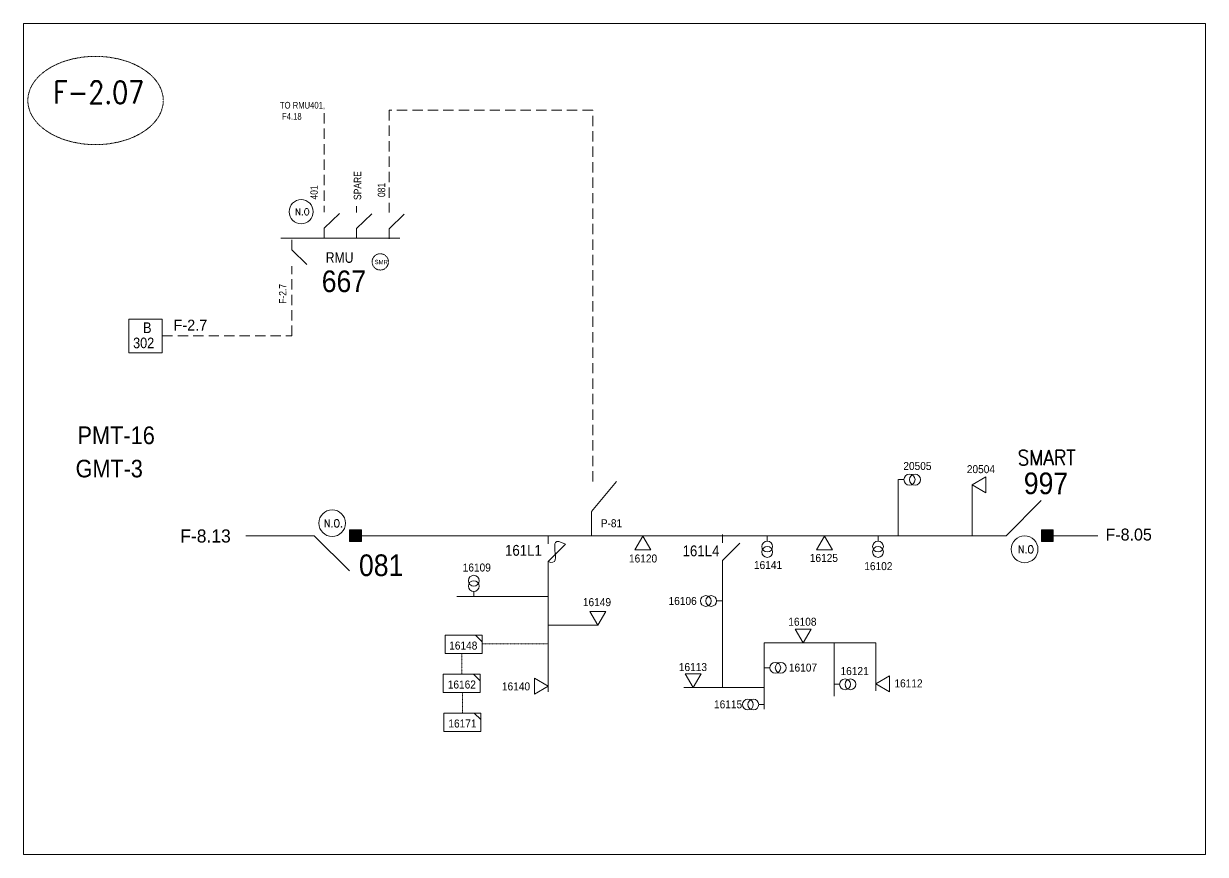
# Model space of a CAD drawing. Header units: metres. Extents: x 65984 to 144644, y -19036 to 23726.
# Drawn here: x 113699 to 114579, y 11020 to 11638 of the extents above; entities that cross this region are included whole.
import ezdxf
from ezdxf.enums import TextEntityAlignment as Align

# ---------------------------------------------------------------- set-up
doc = ezdxf.new("R2010")
doc.units = ezdxf.units.M
doc.header["$MEASUREMENT"] = 0
doc.linetypes.add('DGN Style 3', pattern=[0.013877, 0, -0.013877])
doc.linetypes.add('HIDDEN2', pattern=[2381.25, 1587.5, -793.75])
doc.layers.get('0').update_dxf_attribs({"color": 95, "lineweight": 40})
for name, color, linetype, lineweight in [('ABS', 7, 'Continuous', 40), ('ABS NUMBER', 112, 'Continuous', 30), ('d_eos', 111, 'Continuous', 40), ('d_eos no', 121, 'Continuous', 40), ('d_fco', 5, 'Continuous', 40), ('d_fco text', 95, 'Continuous', 40), ('d_oh branch', 94, 'Continuous', 40), ('d_tf', 1, 'Continuous', 40), ('d_tf no', 6, 'Continuous', 40), ('d_tf_200', 1, 'Continuous', 40), ('d_ug cable', 95, 'Continuous', 40), ('d_unit sub', 7, 'Continuous', 40), ('fedr no', 95, 'Continuous', 40), ('GRID STATION 01', 7, 'Continuous', 40), ('Level 37', 7, 'Continuous', 0), ('O H MAIN FEEDER', 4, 'Continuous', 100), ('SW N O', 114, 'Continuous', 30)]:
    doc.layers.add(name, color=color, linetype=linetype, lineweight=lineweight)
doc.styles.add('NASKHF', font='naskhf.shx', dxfattribs={"height": 8})
doc.styles.add('Style-Arial', font='arial.ttf')
doc.styles.add('Style-ENGINEERING', font='ENGINEERING.shx')
doc.styles.add('Style-msdefault', font='msdefault.shx')
doc.styles.add('Style-STANDARD', font='STANDARD.shx')

# ---------------------------------------------------------------- blocks, each defined once
blk = doc.blocks.new('TFU_114')
at = {"layer": 'd_tf_200', "color": 9, "linetype": 'Continuous', "lineweight": 13}
blk.add_line((0, 10), (0, 0), dxfattribs=at)
at = {"layer": 'd_tf_200', "color": 9, "linetype": 'Continuous', "lineweight": 13, "extrusion": (0, 0, -1)}
for centre in [(0, 30), (0, 20)]:
    blk.add_circle(centre, 10, dxfattribs=at)
blk = doc.blocks.new('TFU_161')
at = {"layer": 'd_tf_200', "color": 9, "linetype": 'Continuous', "lineweight": 13}
blk.add_line((0, 50), (0, 40), dxfattribs=at)
at = {"layer": 'd_tf_200', "color": 9, "linetype": 'Continuous', "lineweight": 13, "extrusion": (0, 0, -1)}
for centre in [(0, 30), (0, 20)]:
    blk.add_circle(centre, 10, dxfattribs=at)
blk = doc.blocks.new('*U1421')
at = {"layer": 'd_fco', "color": 9, "linetype": 'Continuous', "lineweight": 13}
blk.add_line((-4.02, 4.21), (-4.02, 8.08), dxfattribs=at)
at = {"layer": 'd_fco', "color": 9, "linetype": 'Continuous', "lineweight": 13, "flags": 128}
blk.add_lwpolyline([(-4.02, -8.12), (-4.02, -3.96), (4.01, 4.07)], dxfattribs=at)
blk = doc.blocks.new('TF_8')
at = {"color": 0, "linetype": 'ByBlock', "lineweight": -2}
blk.add_line((6.3, 4.95), (9.9, 1.35), dxfattribs=at)
blk.add_3dface([(-10.1, 4.95), (9.9, 4.95), (9.9, -5.05), (-10.1, -5.05)], dxfattribs=at)
blk = doc.blocks.new('*U1133')
at = {"layer": 'd_fco', "color": 9, "linetype": 'Continuous', "lineweight": 13}
blk.add_line((-4.6, 4.21), (-10.13, 4.21), dxfattribs=at)
at = {"layer": 'd_fco', "color": 9, "linetype": 'Continuous', "lineweight": 13, "extrusion": (0, 0, -1), "flags": 128}
blk.add_lwpolyline([(-13.02, 4.21), (-7.07, 4.21), (4.4, -7.26)], dxfattribs=at)
at = {"layer": 'd_fco', "color": 9, "linetype": 'Continuous', "lineweight": 13}
blk.add_open_spline([(-4.4, -7.26), (-13, 7.69), (11.58, -7.67), (7.07, 4.21)], degree=3, dxfattribs=at)
blk = doc.blocks.new('ABS2_1_1')
at = {"color": 0, "linetype": 'ByBlock', "lineweight": -2, "ltscale": 500}
for q in [(-29900, 43500), (0, 0)]:
    blk.add_line((0, 13600), q, dxfattribs=at)
at = {"color": 0, "linetype": 'ByBlock', "lineweight": -2, "ltscale": 500, "flags": 128}
for points in [[(5000, 43600), (-5000, 43600), (-5000, 53600), (5000, 53600)], [(3791, 49653), (3791, 49653), (3791, 49653)]]:
    blk.add_lwpolyline(points, close=True, dxfattribs=at)
at = {"color": 0, "linetype": 'ByBlock', "lineweight": -2, "ltscale": 500}
for points in [[(5000, 43600), (-5000, 43600), (5000, 53600), (-5000, 53600)], [(3791, 49653), (3791, 49653), (3791, 49653)]]:
    blk.add_solid(points, dxfattribs=at)
blk = doc.blocks.new('TRA1_1388')
at = {"layer": 'd_tf', "color": 9, "linetype": 'Continuous', "lineweight": 13, "ltscale": 0.000456573, "extrusion": (0, 0, -1), "flags": 128}
blk.add_lwpolyline([(-10, -17), (0, 0), (10, -17)], close=True, dxfattribs=at)
blk = doc.blocks.new('TRA1_1387')
at = {"layer": 'd_tf', "color": 9, "linetype": 'Continuous', "lineweight": 13, "ltscale": 0.000456573, "xscale": 1.000046566207833, "yscale": 1.000046566207833, "zscale": 1.000046566207833, "rotation": 180}
blk.add_blockref('TRA1_1388', (0, 0), dxfattribs=at)
blk = doc.blocks.new('TRA1_1390')
at = {"layer": 'd_tf', "color": 9, "linetype": 'Continuous', "lineweight": 13, "ltscale": 0.000456387, "flags": 128}
blk.add_lwpolyline([(10, -17), (0, 0), (-10, -17)], close=True, dxfattribs=at)
blk = doc.blocks.new('TRA1_1389')
at = {"layer": 'd_tf', "color": 9, "linetype": 'Continuous', "lineweight": 13, "ltscale": 0.000456387, "xscale": 1.000046566207834, "yscale": 1.000046566207834, "zscale": 1.000046566207834, "rotation": 180}
blk.add_blockref('TRA1_1390', (0, 0), dxfattribs=at)
blk = doc.blocks.new('TRA1_1392')
at = {"layer": 'd_tf', "color": 9, "linetype": 'Continuous', "lineweight": 13, "ltscale": 0.000347656, "extrusion": (0, 0, -1), "flags": 128}
blk.add_lwpolyline([(-10, -17), (0, 0), (10, -17)], close=True, dxfattribs=at)
blk = doc.blocks.new('TRA1_1391')
at = {"layer": 'd_tf', "color": 9, "linetype": 'Continuous', "lineweight": 13, "ltscale": 0.000347656, "xscale": 1.000046566207833, "yscale": 1.000046566207833, "zscale": 1.000046566207833, "rotation": 180}
blk.add_blockref('TRA1_1392', (0, 0), dxfattribs=at)
blk = doc.blocks.new('*U3629')
at = {"layer": 'SW N O', "color": 3, "lineweight": 13, "ltscale": 0.426762}
blk.add_circle((0, 0), 16.8, dxfattribs=at)
at = {"layer": 'SW N O', "color": 3, "lineweight": 13, "style": 'Style-STANDARD'}
blk.add_text('N.O.', height=9.6, dxfattribs=at).set_placement((1.7, -0.2), align=Align.MIDDLE_CENTER)
blk = doc.blocks.new('*U4122')
at = {"layer": 'SW N O', "color": 3, "lineweight": 13, "ltscale": 0.426762}
blk.add_circle((0, 0), 16.8, dxfattribs=at)
at = {"layer": 'SW N O', "color": 3, "lineweight": 13, "style": 'Style-STANDARD'}
blk.add_text('N.O', height=9.6, dxfattribs=at).set_placement((1.7, -0.2), align=Align.MIDDLE_CENTER)
blk = doc.blocks.new('*U4149')
at = {"layer": 'SW N O', "color": 3, "lineweight": 13, "ltscale": 0.426762}
blk.add_circle((0, 0), 16.8, dxfattribs=at)
at = {"layer": 'SW N O', "color": 3, "lineweight": 13, "style": 'Style-STANDARD'}
blk.add_text('N.O', height=9.6, dxfattribs=at).set_placement((1.7, -0.2), align=Align.MIDDLE_CENTER)

msp = doc.modelspace()

# ---------------------------------------------------------------- linework, layer by layer
at = {"layer": 'd_eos', "color": 7, "linetype": 'Continuous', "lineweight": 13, "ltscale": 1.028055}
for p, q in [((113923.12, 11497.95), (113923.12, 11502.5)), ((113947.28, 11497.78), (113947.28, 11502.33)), ((113971.44, 11497.55), (113971.44, 11502.1)), ((113898.97, 11457.82), (113898.97, 11453.27))]:
    msp.add_line(p, q, dxfattribs=at)
at = {"layer": 'd_eos', "color": 2, "linetype": 'Continuous', "lineweight": 13, "ltscale": 1.028055}
for p, q in [((113923.12, 11485.96), (113934.4, 11496.9)), ((113947.28, 11485.8), (113958.56, 11496.74)), ((113971.44, 11485.56), (113982.72, 11496.51)), ((113923.12, 11478.47), (113923.12, 11485.96)), ((113947.28, 11478.31), (113947.28, 11485.8)), ((113971.44, 11478.08), (113971.44, 11485.56)), ((113979.49, 11478.47), (113890.91, 11478.47)), ((113898.97, 11477.29), (113898.97, 11469.81)), ((113898.97, 11469.81), (113910.24, 11458.86))]:
    msp.add_line(p, q, dxfattribs=at)
at = {"layer": 'd_oh branch', "color": 9, "linetype": 'Continuous', "lineweight": 13}
for p, q in [((114350.55, 11298.79), (114350.55, 11257.04)), ((114122.21, 11275), (114140.7, 11297.49)), ((114405.65, 11294.94), (114405.65, 11257.22)), ((114122.04, 11256.92), (114122.04, 11274.86)), ((114089.76, 11235.13), (114089.76, 11140.85)), ((114219.61, 11144.09), (114219.61, 11231.91)), ((114089.76, 11211.78), (114021.96, 11211.78)), ((114126.81, 11190.52), (114089.76, 11190.52)), ((114250.81, 11177.31), (114333.86, 11177.31)), ((114250.81, 11127.98), (114250.81, 11177.31)), ((114302.9, 11137.66), (114302.9, 11177.31)), ((114333.86, 11141.43), (114333.86, 11177.31)), ((114250.81, 11144.09), (114190.9, 11144.09))]:
    msp.add_line(p, q, dxfattribs=at)
at = {"layer": 'd_ug cable', "color": 251, "linetype": 'HIDDEN2', "lineweight": 13, "ltscale": 0.004832}
msp.add_lwpolyline([(113923.12, 11571.62), (113923.12, 11502.5)], dxfattribs=at)
at = {"layer": 'd_ug cable', "color": 9, "linetype": 'HIDDEN2', "lineweight": 13, "ltscale": 0.004832}
for points in [[(114123.04, 11297.39), (114123.04, 11573.86), (113971.44, 11573.86), (113971.44, 11502.1)], [(113802.57, 11405.76), (113898.97, 11405.76), (113898.97, 11453.27)]]:
    msp.add_lwpolyline(points, dxfattribs=at)
at = {"layer": 'd_ug cable', "color": 9, "linetype": 'DGN Style 3', "lineweight": 13, "flags": 128}
for points in [[(114089.76, 11176.41), (114040.55, 11176.41)], [(114025.56, 11169.24), (114025.56, 11154.05)], [(114026.01, 11140.22), (114026.01, 11125.03)]]:
    msp.add_lwpolyline(points, dxfattribs=at)
at = {"layer": 'd_ug cable', "color": 2, "linetype": 'DGN Style 3', "lineweight": 13}
msp.add_circle((113964.88, 11460.92), 6.08, dxfattribs=at)
at = {"layer": 'fedr no', "color": 82, "linetype": 'DGN Style 3', "lineweight": 13, "true_color": 0x1dc70e}
msp.add_ellipse((113752.84, 11581.06), major_axis=(50.42, 0), ratio=0.651175, dxfattribs=at)
at = {"layer": 'GRID STATION 01', "color": 9, "lineweight": 13, "ltscale": 0.379284, "flags": 128}
msp.add_lwpolyline([(113802.57, 11393.29), (113802.57, 11418.23), (113777.63, 11418.23), (113777.63, 11393.29)], close=True, dxfattribs=at)
at = {"layer": 'O H MAIN FEEDER', "color": 140, "lineweight": 13, "ltscale": 48.3153}
msp.add_line((113864.71, 11257.02), (113906.06, 11257.02), dxfattribs=at)
at = {"layer": 'O H MAIN FEEDER', "color": 9, "lineweight": 13, "ltscale": 48.3153}
msp.add_line((113949.63, 11257.02), (114422.67, 11257.02), dxfattribs=at)
at = {"layer": 'O H MAIN FEEDER', "color": 5, "lineweight": 13, "ltscale": 48.3153}
msp.add_line((114465, 11257.02), (114499.27, 11257.02), dxfattribs=at)
at = {"layer": 'O H MAIN FEEDER', "color": 140, "linetype": 'Continuous', "lineweight": 13, "flags": 128}
msp.add_lwpolyline([(113699.3, 11638.29), (114579.25, 11638.29), (114579.25, 11019.79), (113699.3, 11019.79)], close=True, dxfattribs=at)

# ---------------------------------------------------------------- block references
at = {"layer": 'ABS', "color": 2, "linetype": 'Continuous', "lineweight": 13, "ltscale": 1.309156, "xscale": 0.0008771356817909953, "yscale": 0.0008771356817909953, "zscale": 0.0005808672430756188, "rotation": 269.9999922619102}
msp.add_blockref('ABS2_1_1', (114418.89, 11257.02), dxfattribs=at)
at = {"layer": 'ABS', "color": 7, "linetype": 'Continuous', "lineweight": 13, "ltscale": 1.309156, "xscale": 0.0008771356817909954, "yscale": -0.0008771356817909959, "zscale": 0.0005808672430756188, "rotation": 90.00000000000031}
msp.add_blockref('ABS2_1_1', (113903.78, 11257.02), dxfattribs=at)
at = {"layer": 'd_fco', "color": 9, "linetype": 'Continuous', "lineweight": 13, "extrusion": (0, 0, -1), "xscale": 1.127357000000001, "yscale": 1.127357000000001, "zscale": 1.127357000000001, "rotation": 270.0000000006001}
msp.add_blockref('*U1133', (-114094.51, 11245.72), dxfattribs=at)
at = {"layer": 'd_fco', "color": 9, "linetype": 'Continuous', "lineweight": 13, "xscale": 1.610510000000001, "yscale": 1.610510000000001, "zscale": 1.610510000000001}
msp.add_blockref('*U1421', (114226.09, 11244.99), dxfattribs=at)
at = {"layer": 'd_tf', "color": 9, "linetype": 'Continuous', "lineweight": 13, "ltscale": 0.000347656, "extrusion": (0, 0, -1), "xscale": 0.5958887000000002, "yscale": 0.5958887000000002, "zscale": 0.5958887000000002, "rotation": 89.99999999999997}
msp.add_blockref('TRA1_1391', (-114405.66, 11294.94), dxfattribs=at)
at = {"layer": 'd_tf', "color": 9, "linetype": 'Continuous', "lineweight": 13, "ltscale": 0.000456573, "xscale": 0.5958887000000002, "yscale": 0.5958887000000002, "zscale": 0.5958887000000002}
for p, rotation in [((114160.37, 11256.65), 180), ((114295.59, 11256.65), 180), ((114333.87, 11146.75), 269.9999999999999)]:
    msp.add_blockref('TRA1_1387', p, dxfattribs=dict(at, rotation=rotation))
at = {"layer": 'd_tf', "color": 9, "linetype": 'Continuous', "lineweight": 13, "ltscale": 0.000456573, "extrusion": (0, 0, -1), "xscale": 0.5958887000000002, "yscale": 0.5958887000000002, "zscale": 0.5958887000000002, "rotation": 359.9999999999999}
for p in [(-114126.82, 11190.52), (-114279.72, 11177.31), (-114197.79, 11144.09)]:
    msp.add_blockref('TRA1_1387', p, dxfattribs=at)
at = {"layer": 'd_tf', "color": 9, "linetype": 'Continuous', "lineweight": 13, "ltscale": 0.000456387, "xscale": 0.5958887000000002, "yscale": 0.5958887000000002, "zscale": 0.5958887000000002, "rotation": 89.99999999999997}
msp.add_blockref('TRA1_1389', (114089.77, 11144.91), dxfattribs=at)
at = {"layer": 'd_tf_200', "color": 9, "linetype": 'Continuous', "lineweight": 13, "extrusion": (0, 0, -1)}
for name, p, xscale, yscale, zscale, rotation in [('TFU_114', (-114350.67, 11298.79), 0.4123829388438445, 0.4123829388438445, 0.4123829388438445, 89.99999999999986), ('TFU_161', (-114253, 11236.89), 0.4026275000000002, 0.4026275000000002, 0.4026275000000002, 359.9999999999999), ('TFU_161', (-114335.49, 11236.89), 0.4026275000000002, 0.4026275000000002, 0.4026275000000002, 359.9999999999999), ('TFU_114', (-114034.51, 11211.43), 0.4026275000000002, 0.4026275000000002, 0.4026275000000002, 359.9999999999999), ('TFU_114', (-114250.67, 11131.33), 0.4026275000000002, 0.4026275000000002, 0.4026275000000002, 269.9999999999998)]:
    msp.add_blockref(name, p, dxfattribs=dict(at, xscale=xscale, yscale=yscale, zscale=zscale, rotation=rotation))
at = {"layer": 'd_tf_200', "color": 9, "linetype": 'Continuous', "lineweight": 13, "xscale": 0.4026275000000002, "yscale": 0.4026275000000002, "zscale": 0.4026275000000002}
for p, rotation in [((114219.35, 11208.43), 89.99999999999986), ((114250.94, 11158.69), 269.9999999999998), ((114302.9, 11146.39), 269.9999999999998)]:
    msp.add_blockref('TFU_114', p, dxfattribs=dict(at, rotation=rotation))
at = {"layer": 'd_unit sub', "color": 9, "linetype": 'Continuous', "lineweight": 13, "xscale": 1.37460979614615, "yscale": 1.37460979614615, "zscale": 0.6873048980730748, "rotation": 359.9999999999999}
for p in [(114027.13, 11176.19), (114025.68, 11147.25), (114026.14, 11118.23)]:
    msp.add_blockref('TF_8', p, dxfattribs=at)
at = {"layer": 'SW N O', "color": 3, "lineweight": 13}
for name, p, xscale, yscale, zscale in [('*U4149', (113905.95, 11498.27), 0.5334975050103984, 0.5334975050103984, 0.5334975050103984), ('*U3629', (113929.03, 11266.37), 0.5927750055671093, 0.5927750055671093, 0.5927750055671093), ('*U4122', (114444.66, 11246.92), 0.5927750055671093, 0.5927750055671093, 0.5927750055671093)]:
    msp.add_blockref(name, p, dxfattribs=dict(at, xscale=xscale, yscale=yscale, zscale=zscale))

# ---------------------------------------------------------------- texts
at = {"layer": 'ABS NUMBER', "color": 2, "lineweight": 13, "style": 'Style-Arial', "width": 0.88}
msp.add_text('997', height=16.105, rotation=359.99999, dxfattribs=at).set_placement((114444.05, 11287.96))
at = {"layer": 'ABS NUMBER', "color": 7, "lineweight": 13, "style": 'Style-Arial', "width": 0.88}
msp.add_text('081', height=16.105, dxfattribs=at).set_placement((113949.01, 11243.09), align=Align.TOP_LEFT)
at = {"layer": 'd_eos no', "color": 7, "linetype": 'Continuous', "lineweight": 13, "style": 'Style-Arial', "width": 0.88}
msp.add_text('PMT-16', height=13.183, dxfattribs=at).set_placement((113739.37, 11338.38), align=Align.TOP_LEFT)
at = {"layer": 'd_eos no', "color": 7, "linetype": 'Continuous', "lineweight": 13, "insert": (113738.01, 11313.56), "char_height": 13.088, "attachment_point": 1, "style": 'NASKHF'}
msp.add_mtext('\\fArial|b0|i0|c178178|p39;\\H1x;\\W0.88;GMT-3\\P', dxfattribs=at)
at = {"layer": 'd_fco text', "color": 9, "linetype": 'Continuous', "lineweight": 13, "style": 'Style-msdefault', "width": 0.916667}
msp.add_text('161L4', height=8.049, dxfattribs=at).set_placement((114189.97, 11241.73))
at = {"layer": 'd_fco text', "color": 9, "linetype": 'Continuous', "lineweight": 13, "insert": (114085.19, 11242), "char_height": 8.0493, "attachment_point": 9, "style": 'NASKHF'}
msp.add_mtext('\\Fmsdefault;\\H1x;\\W0.916667;161L1', dxfattribs=at)
at = {"layer": 'd_tf no', "color": 1, "linetype": 'Continuous', "lineweight": 40, "style": 'Style-msdefault', "width": 0.945946}
msp.add_text('SMR', height=3.237, dxfattribs=at).set_placement((113960.62, 11462.43), align=Align.TOP_LEFT)
at = {"layer": 'd_tf no', "color": 9, "linetype": 'Continuous', "lineweight": 13, "style": 'Style-msdefault', "width": 0.945946}
for s, p in [('20505', (114354.34, 11305.98)), ('20504', (114401.64, 11303.6)), ('P-81', (114129.04, 11263.33)), ('16113', (114187.18, 11156.27))]:
    msp.add_text(s, height=5.959, dxfattribs=at).set_placement(p)
for s, p in [('16120', (114150.06, 11243.05)), ('16141', (114243.12, 11238.2)), ('16125', (114284.7, 11243.46)), ('16102', (114325.28, 11237.34)), ('16109', (114026.24, 11236.33)), ('16149', (114115.75, 11210.56)), ('16106', (114179.54, 11211.43)), ('16108', (114268.71, 11195.96)), ('16148', (114016.19, 11178.22)), ('16107', (114269.14, 11161.81)), ('16121', (114307.59, 11159.25)), ('16162', (114015.12, 11149.22)), ('16112', (114347.72, 11150.07)), ('16140', (114055.46, 11147.83)), ('16115', (114213.38, 11134.45)), ('16171', (114015.57, 11120.2))]:
    msp.add_text(s, height=5.959, dxfattribs=at).set_placement(p, align=Align.TOP_LEFT)
at = {"layer": 'fedr no', "color": 6, "linetype": 'Continuous', "lineweight": 13, "style": 'Style-STANDARD', "width": 0.909091}
msp.add_text('F-2.07', height=16.697, dxfattribs=at).set_placement((113755.2, 11587.14), align=Align.MIDDLE_CENTER)
at = {"layer": 'fedr no', "color": 2, "linetype": 'Continuous', "lineweight": 13, "insert": (114461.04, 11315.17), "char_height": 11.183, "attachment_point": 5, "style": 'Style-STANDARD'}
msp.add_mtext('SMART', dxfattribs=at)
at = {"layer": 'GRID STATION 01', "color": 9, "linetype": 'Continuous', "lineweight": 13, "style": 'Style-msdefault', "width": 0.888889}
for s, height, p in [('B', 7.91, (113788.26, 11415.86)), ('302', 7.908, (113780.83, 11404.53))]:
    msp.add_text(s, height=height, dxfattribs=at).set_placement(p, align=Align.TOP_LEFT)
at = {"layer": 'GRID STATION 01', "color": 9, "linetype": 'Continuous', "lineweight": 13, "style": 'Style-msdefault'}
msp.add_text('F-2.7', height=8.053, dxfattribs=at).set_placement((113810.89, 11409.79))
at = {"layer": 'GRID STATION 01', "color": 41, "linetype": 'Continuous', "lineweight": 13, "style": 'Style-msdefault'}
for s, height, p in [('F-8.13', 9.724, (113815.95, 11251.96)), ('F-8.05', 8.924, (114504.9, 11253.45))]:
    msp.add_text(s, height=height, dxfattribs=at).set_placement(p)
at = {"layer": 'Level 37', "color": 7, "linetype": 'Continuous', "lineweight": 13, "style": 'Style-ENGINEERING', "width": 0.857143}
for s, p in [('SPARE', (113945.14, 11506.99)), ('401', (113912.8, 11507.31)), ('F-2.7', (113889.48, 11429.73))]:
    msp.add_text(s, height=5.524, rotation=90, dxfattribs=at).set_placement(p, align=Align.TOP_LEFT)
msp.add_text('081', height=5.524, rotation=90, dxfattribs=at).set_placement((113963, 11519.71), align=Align.TOP_RIGHT)
at = {"layer": 'Level 37', "color": 2, "linetype": 'Continuous', "lineweight": 13, "style": 'Style-msdefault', "width": 0.86}
msp.add_text('RMU', height=7.891, rotation=0.00037, dxfattribs=at).set_placement((113944.92, 11468.1), align=Align.TOP_RIGHT)
at = {"layer": 'Level 37', "color": 2, "linetype": 'Continuous', "lineweight": 13, "style": 'Style-Arial', "width": 0.88}
msp.add_text('667', height=16.105, dxfattribs=at).set_placement((113921.28, 11454.51), align=Align.TOP_LEFT)
at = {"layer": 'Level 37', "color": 6, "linetype": 'Continuous', "lineweight": 13, "insert": (113890.15, 11580.02), "char_height": 4.9716, "attachment_point": 1, "style": 'NASKHF'}
msp.add_mtext('\\FENGINEERING;\\H1x;\\W0.857143;TO RMU401, \\P F4.18', dxfattribs=at)

doc.saveas('drawing.dxf')
